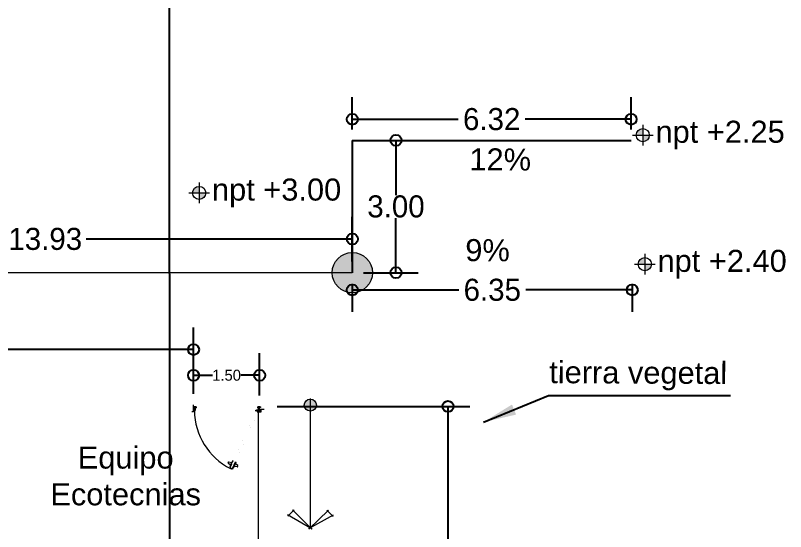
# Model space of a CAD drawing. Header units: millimetres. Extents: x 744843 to 745492, y 2520966 to 2521458.
# Drawn here: x 745469.05 to 745486.52, y 2521089.73 to 2521101.43 of the extents above; entities that cross this region are included whole.
import ezdxf

# ---------------------------------------------------------------- set-up
doc = ezdxf.new("R2010")
doc.units = ezdxf.units.MM
doc.header["$PDMODE"] = 35
doc.header["$PDSIZE"] = 1
for name, color, linetype, lineweight in [('A-Columnas_Secun', 74, 'Continuous', 20), ('A_Escaleras', 52, 'Continuous', 20), ('A_Muros_Bajos', 31, 'Continuous', 20), ('A_Niveles', 1, 'Continuous', 20), ('A_Puertas', 8, 'Continuous', 0), ('A_Textos', 4, 'Continuous', 20)]:
    doc.layers.add(name, color=color, linetype=linetype, lineweight=lineweight)
for name, color, linetype in [('A_Ejes', 8, 'Continuous'), ('A_Vialidad_Banqueta', 55, 'Continuous'), ('cotas auxiliares', 7, 'Continuous')]:
    doc.layers.add(name, color=color, linetype=linetype)
doc.styles.add('Arial', font='arial.ttf', dxfattribs={"height": 1})
doc.dimstyles.new('Cotas Interiores', dxfattribs={"dimtxt": 1, "dimasz": 0.75, "dimexe": 0.25, "dimexo": 1, "dimgap": 0.01, "dimtad": 1, "dimzin": 4, "dimdsep": 46, "dimtxsty": 'Arial', "dimblk": 'OPEN90', "dimcen": 2.5, "dimclrd": 256, "dimclre": 256, "dimclrt": 4, "dimazin": 1, "dimtfac": 1, "dimtmove": 0, "dimatfit": 3, "dimfxl": 1.25, "dimarcsym": 0})
doc.dimstyles.new('EJES', dxfattribs={"dimtxt": 0.25, "dimasz": 0.25, "dimexe": 0.5, "dimexo": 0.25, "dimgap": 0.01, "dimtad": 0, "dimtih": 1, "dimtoh": 1, "dimzin": 4, "dimdsep": 46, "dimtxsty": 'Standard', "dimblk": 'ORIGIN', "dimcen": 0.09, "dimclrd": 8, "dimclre": 8, "dimclrt": 4, "dimadec": 1, "dimazin": 0, "dimtfac": 1, "dimtofl": 0, "dimtmove": 2, "dimatfit": 3, "dimfxl": 0.15, "dimtolj": 1, "dimtzin": 0, "dimlwd": -1, "dimlwe": -1, "dimarcsym": 0})

# ---------------------------------------------------------------- blocks, each defined once
blk = doc.blocks.new('Flecha_3')
at = {"layer": 'A_Escaleras'}
for p, q in [((-0.1511, 0.1379), (-0.0979, 0.191)), ((0.0121, -0.0122), (-0.151, 0.1525)), ((-0.1104, 0.1926), (0.0086, -0.0149)), ((0.0121, 0.0122), (-0.151, -0.1525)), ((-0.1104, -0.1926), (0.0086, 0.0149)), ((-0.1511, -0.1379), (-0.0979, -0.191))]:
    blk.add_line(p, q, dxfattribs=at)
blk = doc.blocks.new('_Origin')
at = {"color": 0, "linetype": 'ByBlock', "lineweight": -2}
blk.add_line((0, 0), (-1, 0), dxfattribs=at)
blk.add_circle((0, 0), 0.5, dxfattribs=at)
blk = doc.blocks.new('*D305')
at = {"layer": 'cotas auxiliares', "color": 8, "transparency": 16777216}
for p, q in [((745462.822, 2521092.815), (745462.822, 2521094.355)), ((745473.089, 2521093.325), (745473.089, 2521094.355)), ((745463.072, 2521093.855), (745467.508, 2521093.855)), ((745472.839, 2521093.855), (745468.403, 2521093.855))]:
    blk.add_line(p, q, dxfattribs=at)
at = {"layer": 'Defpoints', "color": 0, "transparency": 16777216}
for p in [(745473.089, 2521093.855), (745473.089, 2521093.075), (745462.822, 2521092.565)]:
    blk.add_point(p, dxfattribs=at)
at = {"layer": 'cotas auxiliares', "color": 8, "transparency": 16777216, "xscale": 0.25, "yscale": 0.25, "zscale": 0.25, "rotation": 180}
blk.add_blockref('_Origin', (745462.822, 2521093.855), dxfattribs=at)
at = {"layer": 'cotas auxiliares', "color": 8, "transparency": 16777216, "xscale": 0.25, "yscale": 0.25, "zscale": 0.25}
blk.add_blockref('_Origin', (745473.089, 2521093.855), dxfattribs=at)
at = {"layer": 'cotas auxiliares', "color": 4, "transparency": 16777216, "insert": (745467.956, 2521093.855), "char_height": 0.25, "attachment_point": 5}
blk.add_mtext('\\A1;10.27', dxfattribs=at)
blk = doc.blocks.new('puerta 100')
at = {"layer": 'A_Puertas'}
for p, q in [((0.339, 0.869), (0.332, 0.853)), ((0.333, 0.849), (0.37, 0.824)), ((0.342, 0.87), (0.386, 0.861)), ((0.402, 0.886), (0.363, 0.795)), ((0.39, 0.869), (0.367, 0.815)), ((0.408, 0.883), (0.368, 0.793)), ((0.402, 0.886), (0.39, 0.869)), ((0.408, 0.883), (0.402, 0.886)), ((0.449, 0.865), (0.409, 0.775)), ((0.412, 0.888), (0.41, 0.889)), ((0.445, 0.845), (0.421, 0.791)), ((0.443, 0.868), (0.423, 0.822)), ((0.479, 0.811), (0.441, 0.837)), ((0.449, 0.865), (0.443, 0.868)), ((0.444, 0.872), (0.445, 0.872)), ((0.449, 0.865), (0.445, 0.845)), ((0.363, 0.795), (0.367, 0.815)), ((0.368, 0.793), (0.363, 0.795)), ((0.404, 0.777), (0.409, 0.775)), ((0.409, 0.775), (0.421, 0.791)), ((0.469, 0.789), (0.425, 0.8)), ((0.48, 0.808), (0.473, 0.791)), ((0, 0.001), (0, -0.055)), ((0.008, 0.004), (0.008, 0.002)), ((0.008, 0.001), (0.008, -0.03)), ((0.009, 0.003), (0.009, 0.002)), ((0.009, 0.001), (0.009, -0.03)), ((0.016, 0.008), (0.047, -0.005)), ((0.016, 0.006), (0.046, -0.006)), ((0.026, 0.027), (0.02, 0.012)), ((0.021, 0.012), (0.024, 0.019)), ((0.024, 0.02), (0.027, 0.027)), ((0.031, 0.017), (0.024, 0.02)), ((0.024, 0.019), (0.03, 0.016)), ((0.03, 0.016), (0.025, 0.005)), ((0.025, 0.005), (0.046, -0.004)), ((0.027, 0.027), (0.026, 0.027)), ((0.027, 0.027), (0.026, 0.027)), ((0.027, 0.008), (0.031, 0.017)), ((0.047, -0.001), (0.027, 0.008)), ((0.046, -0.004), (0.051, 0.007)), ((0.051, 0.008), (0.047, -0.001)), ((0.057, 0.006), (0.051, 0.008)), ((0.051, 0.007), (0.057, 0.005)), ((0.057, 0.005), (0.054, -0.002)), ((0.055, -0.003), (0.061, 0.012)), ((0.06, 0.012), (0.057, 0.006)), ((0.06, 0.012), (0.062, 0.012)), ((0.061, 0.012), (0.06, 0.012)), ((1, 0.001), (1, -0.055)), ((0.008, -0.03), (0.008, -0.03)), ((0.008, -0.03), (0.009, -0.03)), ((0.009, -0.03), (0.009, -0.03)), ((0.046, -0.006), (0.047, -0.005)), ((0.047, -0.005), (0.047, -0.005))]:
    blk.add_line(p, q, dxfattribs=at)
at = {"layer": 'A_Puertas', "const_width": 0.000051}
for points in [[(0.023, 0.014), (0.022, 0.011, -1), (0.02, 0.012), (0.404, 0.873), (0.416, 0.902, -1), (0.418, 0.901), (0.417, 0.899), (0.417, 0.898), (0.419, 0.901, 1), (0.416, 0.902), (0.403, 0.873), (0.019, 0.012, 1), (0.022, 0.011), (0.023, 0.014)], [(0.054, 0), (0.053, -0.003, 1), (0.055, -0.003), (0.439, 0.858), (0.451, 0.887, 1), (0.449, 0.888), (0.448, 0.885), (0.448, 0.885), (0.449, 0.888, -1), (0.452, 0.887), (0.439, 0.858), (0.055, -0.004, -1), (0.052, -0.002), (0.054, 0)]]:
    blk.add_lwpolyline(points, format="xyb", close=True, dxfattribs=at)
at = {"layer": 'A_Puertas'}
for points in [[(0.444, 0.891), (0.424, 0.9), (0.42, 0.89), (0.413, 0.893), (0.411, 0.887), (0.41, 0.887), (0.416, 0.902, -2.414214), (0.417, 0.901), (0.414, 0.894), (0.42, 0.892), (0.425, 0.905), (0.426, 0.904), (0.425, 0.903), (0.445, 0.894), (0.446, 0.896), (0.447, 0.895), (0.441, 0.882), (0.447, 0.88), (0.45, 0.886, -2.414214), (0.451, 0.887), (0.445, 0.872), (0.444, 0.872), (0.447, 0.879), (0.44, 0.882)], [(-0.015, -0.007), (-0.015, 0.001, -0.414214), (-0.014, 0.002), (0.009, 0.002, -0.414214), (0.01, 0.001), (0.01, -0.039, 0.414214), (0.011, -0.04), (0.023, -0.04, -0.414214), (0.024, -0.041), (0.024, -0.055, -0.414214), (0.023, -0.056), (-0.014, -0.056, -0.414214), (-0.015, -0.055), (-0.015, -0.047), (-0.014, -0.047), (-0.014, -0.055, 0.414214), (-0.014, -0.055), (0.023, -0.055, 0.414214), (0.024, -0.055), (0.024, -0.041, 0.414214), (0.023, -0.041), (0.011, -0.041, -0.414214), (0.009, -0.039), (0.009, 0.001, 0.414214), (0.009, 0.001), (-0.014, 0.001, 0.414214), (-0.014, 0.001), (-0.014, -0.007)], [(1.015, -0.007), (1.015, 0.001, 0.414214), (1.014, 0.002), (0.991, 0.002, 0.414214), (0.99, 0.001), (0.99, -0.039, -0.414214), (0.989, -0.04), (0.977, -0.04, 0.414214), (0.976, -0.041), (0.976, -0.055, 0.414214), (0.977, -0.056), (1.014, -0.056, 0.414214), (1.015, -0.055), (1.015, -0.047), (1.014, -0.047), (1.014, -0.055, -0.414214), (1.014, -0.055), (0.977, -0.055, -0.414214), (0.976, -0.055), (0.976, -0.041, -0.414214), (0.977, -0.041), (0.989, -0.041, 0.414214), (0.991, -0.039), (0.991, 0.001, -0.414214), (0.991, 0.001), (1.014, 0.001, -0.414214), (1.014, 0.001), (1.014, -0.007)]]:
    blk.add_lwpolyline(points, format="xyb", close=True, dxfattribs=at)
blk.add_circle((0.011, 0.007), 0.00206, dxfattribs=at)
for centre, radius, start, end in [((0.335, 0.851), 0.00361, 160.494, 235.1824), ((0.341, 0.868), 0.00255, 77.5154, 158.651), ((-0.013, -0.007), 1.013, 0.5148, 63.0151), ((0.469, 0.793), 0.00361, 257.7899, 332.4783), ((0.477, 0.809), 0.00255, 334.3213, 55.4569), ((0.011, 0.007), 0.00515, 246.3532, 229.4548), ((0.021, 0.011), 0.00103, 156.4861, 66.4861), ((0.054, -0.003), 0.00103, 66.4861, 336.4861)]:
    blk.add_arc(centre, radius, start, end, dxfattribs=at)
blk = doc.blocks.new('*D309')
at = {"layer": 'cotas auxiliares', "color": 8, "transparency": 16777216}
for p, q in [((745473.089, 2521092.848), (745473.089, 2521093.772)), ((745474.589, 2521092.815), (745474.589, 2521093.772)), ((745473.339, 2521093.272), (745473.517, 2521093.272)), ((745474.339, 2521093.272), (745474.162, 2521093.272))]:
    blk.add_line(p, q, dxfattribs=at)
at = {"layer": 'Defpoints', "color": 0, "transparency": 16777216}
for p in [(745474.589, 2521093.272), (745473.089, 2521092.598), (745474.589, 2521092.565)]:
    blk.add_point(p, dxfattribs=at)
at = {"layer": 'cotas auxiliares', "color": 8, "transparency": 16777216, "xscale": 0.25, "yscale": 0.25, "zscale": 0.25, "rotation": 180}
blk.add_blockref('_Origin', (745473.089, 2521093.272), dxfattribs=at)
at = {"layer": 'cotas auxiliares', "color": 8, "transparency": 16777216, "xscale": 0.25, "yscale": 0.25, "zscale": 0.25}
blk.add_blockref('_Origin', (745474.589, 2521093.272), dxfattribs=at)
at = {"layer": 'cotas auxiliares', "color": 4, "transparency": 16777216, "insert": (745473.839, 2521093.272), "char_height": 0.25, "attachment_point": 5}
blk.add_mtext('\\A1;1.50', dxfattribs=at)
blk = doc.blocks.new('*D307')
at = {"layer": 'cotas auxiliares', "color": 8, "transparency": 16777216}
for p, q in [((745474.989, 2521092.565), (745479.36, 2521092.565)), ((745478.86, 2521092.315), (745478.86, 2521086.993)), ((745478.86, 2521081.401), (745478.86, 2521086.723)), ((745474.989, 2521081.151), (745479.36, 2521081.151))]:
    blk.add_line(p, q, dxfattribs=at)
at = {"layer": 'Defpoints', "color": 0, "transparency": 16777216}
for p in [(745474.739, 2521092.565), (745474.739, 2521081.151), (745478.86, 2521081.151)]:
    blk.add_point(p, dxfattribs=at)
at = {"layer": 'cotas auxiliares', "color": 8, "transparency": 16777216, "xscale": 0.25, "yscale": 0.25, "zscale": 0.25}
for p, rotation in [((745478.86, 2521092.565), 90), ((745478.86, 2521081.151), 270)]:
    blk.add_blockref('_Origin', p, dxfattribs=dict(at, rotation=rotation))
at = {"layer": 'cotas auxiliares', "color": 4, "transparency": 16777216, "insert": (745478.86, 2521086.858), "char_height": 0.25, "attachment_point": 5}
blk.add_mtext('\\A1;11.41', dxfattribs=at)
blk = doc.blocks.new('niveles')
at = {"layer": 'A_Niveles'}
h = blk.add_hatch(color=256, dxfattribs=at)
h.paths.add_polyline_path([(-0.438, 0.174), (-0.289, 0.174), (-0.289, 0.323, 0.414214)])
h.paths.add_polyline_path([(-0.14, 0.174), (-0.289, 0.174), (-0.289, 0.025, 0.414214)])
for p, q in [((-0.289, 0.409), (-0.289, -0.061)), ((-0.525, 0.174), (-0.054, 0.174)), ((-0.479, 0.174), (-0.094, 0.174))]:
    blk.add_line(p, q, dxfattribs=at)
blk.add_circle((-0.289, 0.174), 0.149, dxfattribs=at)
at = {"layer": 'A_Textos', "ltscale": 0.0065, "width": 1.2}
blk.add_attdef('NIVEL', (0, 0), '', height=0.3, dxfattribs=at)
blk = doc.blocks.new('*D320')
at = {"layer": 'cotas auxiliares', "color": 8, "transparency": 16777216}
for p, q in [((745462.76, 2521095.849), (745462.76, 2521096.862)), ((745476.691, 2521095.849), (745476.691, 2521096.862)), ((745463.01, 2521096.362), (745468.799, 2521096.362)), ((745476.441, 2521096.362), (745470.653, 2521096.362))]:
    blk.add_line(p, q, dxfattribs=at)
at = {"layer": 'Defpoints', "color": 0, "transparency": 16777216}
for p in [(745476.691, 2521096.362), (745462.76, 2521095.599), (745476.691, 2521095.599)]:
    blk.add_point(p, dxfattribs=at)
at = {"layer": 'cotas auxiliares', "color": 8, "transparency": 16777216, "xscale": 0.25, "yscale": 0.25, "zscale": 0.25, "rotation": 180}
blk.add_blockref('_Origin', (745462.76, 2521096.362), dxfattribs=at)
at = {"layer": 'cotas auxiliares', "color": 8, "transparency": 16777216, "xscale": 0.25, "yscale": 0.25, "zscale": 0.25}
blk.add_blockref('_Origin', (745476.691, 2521096.362), dxfattribs=at)
at = {"layer": 'cotas auxiliares', "color": 4, "transparency": 16777216, "insert": (745469.726, 2521096.362), "char_height": 0.5, "attachment_point": 5}
blk.add_mtext('\\A1;13.93', dxfattribs=at)
blk = doc.blocks.new('*D313')
at = {"layer": 'cotas auxiliares', "color": 8, "transparency": 16777216}
for p, q in [((745476.941, 2521098.599), (745478.181, 2521098.599)), ((745477.681, 2521098.349), (745477.681, 2521097.359)), ((745477.681, 2521095.849), (745477.681, 2521096.839)), ((745476.941, 2521095.599), (745478.181, 2521095.599))]:
    blk.add_line(p, q, dxfattribs=at)
at = {"layer": 'Defpoints', "color": 0, "transparency": 16777216}
for p in [(745476.691, 2521098.599), (745477.681, 2521098.599), (745476.691, 2521095.599)]:
    blk.add_point(p, dxfattribs=at)
at = {"layer": 'cotas auxiliares', "color": 8, "transparency": 16777216, "xscale": 0.25, "yscale": 0.25, "zscale": 0.25}
for p, rotation in [((745477.681, 2521098.599), 90), ((745477.681, 2521095.599), 270)]:
    blk.add_blockref('_Origin', p, dxfattribs=dict(at, rotation=rotation))
at = {"layer": 'cotas auxiliares', "color": 4, "transparency": 16777216, "insert": (745477.681, 2521097.099), "char_height": 0.5, "attachment_point": 5}
blk.add_mtext('\\A1;3.00', dxfattribs=at)
blk = doc.blocks.new('*D314')
at = {"layer": 'cotas auxiliares', "color": 8, "transparency": 16777216}
for p, q in [((745476.691, 2521098.849), (745476.691, 2521099.579)), ((745483.016, 2521098.849), (745483.016, 2521099.579)), ((745476.941, 2521099.079), (745479.093, 2521099.079)), ((745482.766, 2521099.079), (745480.613, 2521099.079))]:
    blk.add_line(p, q, dxfattribs=at)
at = {"layer": 'Defpoints', "color": 0, "transparency": 16777216}
for p in [(745483.016, 2521099.079), (745476.691, 2521098.599), (745483.016, 2521098.599)]:
    blk.add_point(p, dxfattribs=at)
at = {"layer": 'cotas auxiliares', "color": 8, "transparency": 16777216, "xscale": 0.25, "yscale": 0.25, "zscale": 0.25, "rotation": 180}
blk.add_blockref('_Origin', (745476.691, 2521099.079), dxfattribs=at)
at = {"layer": 'cotas auxiliares', "color": 8, "transparency": 16777216, "xscale": 0.25, "yscale": 0.25, "zscale": 0.25}
blk.add_blockref('_Origin', (745483.016, 2521099.079), dxfattribs=at)
at = {"layer": 'cotas auxiliares', "color": 4, "transparency": 16777216, "insert": (745479.853, 2521099.079), "char_height": 0.5, "attachment_point": 5}
blk.add_mtext('\\A1;6.32', dxfattribs=at)
blk = doc.blocks.new('*D322')
at = {"layer": 'cotas auxiliares', "color": 8, "transparency": 16777216}
for p, q in [((745476.691, 2521095.349), (745476.691, 2521094.708)), ((745483.04, 2521095.349), (745483.04, 2521094.708)), ((745476.941, 2521095.208), (745479.106, 2521095.208)), ((745482.79, 2521095.208), (745480.626, 2521095.208))]:
    blk.add_line(p, q, dxfattribs=at)
at = {"layer": 'Defpoints', "color": 0, "transparency": 16777216}
for p in [(745476.691, 2521095.599), (745483.04, 2521095.599), (745483.04, 2521095.208)]:
    blk.add_point(p, dxfattribs=at)
at = {"layer": 'cotas auxiliares', "color": 8, "transparency": 16777216, "xscale": 0.25, "yscale": 0.25, "zscale": 0.25, "rotation": 180}
blk.add_blockref('_Origin', (745476.691, 2521095.208), dxfattribs=at)
at = {"layer": 'cotas auxiliares', "color": 8, "transparency": 16777216, "xscale": 0.25, "yscale": 0.25, "zscale": 0.25}
blk.add_blockref('_Origin', (745483.04, 2521095.208), dxfattribs=at)
at = {"layer": 'cotas auxiliares', "color": 4, "transparency": 16777216, "insert": (745479.866, 2521095.208), "char_height": 0.5, "attachment_point": 5}
blk.add_mtext('\\A1;6.35', dxfattribs=at)
blk = doc.blocks.new('_Open90')
at = {"color": 0, "linetype": 'ByBlock', "lineweight": -2}
for p, q in [((-0.5, 0.5), (0, 0)), ((0, 0), (-1, 0)), ((0, 0), (-0.5, -0.5))]:
    blk.add_line(p, q, dxfattribs=at)

msp = doc.modelspace()

# ---------------------------------------------------------------- hatches: boundary and pattern name
at = {"layer": 'A-Columnas_Secun'}
msp.add_hatch(color=256, dxfattribs=at).paths.add_polyline_path([(745474.615, 2521092.435), (745474.552, 2521092.435), (745474.552, 2521092.498), (745474.615, 2521092.498)])
at = {"layer": 'A_Escaleras'}
msp.add_hatch(color=256, dxfattribs=at).paths.add_polyline_path([(745475.813, 2521092.712, 1), (745475.665, 2521092.48, 1)])
at = {"layer": 'A_Textos'}
h = msp.add_hatch(color=30, dxfattribs=at)
edge = h.paths.add_edge_path()
edge.add_arc((745476.691, 2521095.599), 0.457, 0, 360)

# ---------------------------------------------------------------- linework, layer by layer
at = {"layer": 'A-Columnas_Secun', "elevation": 0.927}
msp.add_lwpolyline([(745474.615, 2521092.435), (745474.552, 2521092.435), (745474.552, 2521092.498), (745474.615, 2521092.498)], close=True, dxfattribs=at)
at = {"layer": 'A_Ejes'}
msp.add_line((745472.552, 2521057.851), (745472.539, 2521173.138), dxfattribs=at)
at = {"layer": 'A_Escaleras', "ltscale": 0.0065}
msp.add_line((745475.739, 2521089.811, 0), (745475.739, 2521092.742, 0), dxfattribs=at)
at = {"layer": 'A_Escaleras'}
msp.add_circle((745475.739, 2521092.596, 0), 0.137, dxfattribs=at)
at = {"layer": 'A_Muros_Bajos', "color": 8, "ltscale": 0.0065}
for p, q in [((745473.089, 2521092.445), (745473.089, 2521092.598)), ((745473.089, 2521092.445), (745473.05, 2521092.445)), ((745474.691, 2521092.498, 0.927), (745474.541, 2521092.498, 0.927))]:
    msp.add_line(p, q, dxfattribs=at)
at = {"layer": 'A_Muros_Bajos', "color": 8, "ltscale": 0.0065, "elevation": 0.927}
msp.add_lwpolyline([(745474.552, 2521092.498), (745474.552, 2521081.224), (745462.774, 2521081.224)], dxfattribs=at)
at = {"layer": 'A_Textos', "color": 30}
msp.add_line((745476.691, 2521095.599, 0.927), (745462.76, 2521095.599, 0.927), dxfattribs=at)
msp.add_circle((745476.691, 2521095.599, 0.927), 0.457, dxfattribs=at)
at = {"layer": 'A_Vialidad_Banqueta'}
msp.add_line((745476.691, 2521098.599, 0.927), (745483.016, 2521098.599, 0.927), dxfattribs=at)
at = {"layer": 'cotas auxiliares'}
msp.add_line((745476.691, 2521098.599, 0.927), (745476.691, 2521095.599, 0.927), dxfattribs=at)

# ---------------------------------------------------------------- block references
at = {"layer": 'A_Escaleras', "xscale": -2.686127701185526, "yscale": 2.686127700842917, "zscale": 2.686127701114553, "rotation": 89.44824955898513}
msp.add_blockref('Flecha_3', (745475.739, 2521089.811, 0), dxfattribs=at)
at = {"layer": 'A_Puertas', "xscale": 1.472809012164362, "yscale": 1.472809012047946, "zscale": 1.472809011793238, "rotation": 180}
msp.add_blockref('puerta 100', (745474.583, 2521092.474), dxfattribs=at)
at = {"layer": 'A_Textos'}
ref = msp.add_blockref('niveles', (745483.568, 2521098.545, 0.927), dxfattribs=at)
ref.add_attrib('NIVEL', 'npt +2.25', (745483.568, 2521098.545, 0.927), dxfattribs={"ltscale": 0.0065, "height": 0.5, "style": 'Arial'})
ref = msp.add_blockref('niveles', (745473.507, 2521097.234, 0.927), dxfattribs=at)
ref.add_attrib('NIVEL', 'npt +3.00', (745473.507, 2521097.234, 0.927), dxfattribs={"ltscale": 0.0065, "height": 0.5, "style": 'Arial'})
ref = msp.add_blockref('niveles', (745483.614, 2521095.617, 0.927), dxfattribs=at)
ref.add_attrib('NIVEL', 'npt +2.40', (745483.614, 2521095.617, 0.927), dxfattribs={"ltscale": 0.0065, "height": 0.5, "style": 'Arial'})

# ---------------------------------------------------------------- texts
at = {"layer": 'A_Textos', "char_height": 0.5, "width": 7.99367, "attachment_point": 1, "rotation": 359.7159, "style": 'Arial'}
for s, insert in [('12%', (745479.349, 2521098.421, 0.927)), ('9{\\fArial|b0|i0|c238|p34;%}', (745479.255, 2521096.361, 0.927)), ('tierra vegetal', (745481.159, 2521093.593, 6.257))]:
    msp.add_mtext(s, dxfattribs=dict(at, insert=insert))
at = {"layer": 'A_Textos', "ltscale": 0.1, "insert": (745471.55, 2521091.656, 0), "char_height": 0.5, "width": 6.95823, "attachment_point": 2, "style": 'Arial'}
msp.add_mtext('Equipo \\PEcotecnias', dxfattribs=at)

# ---------------------------------------------------------------- dimensions: what is measured, and where the dimension line sits
at = {"layer": 'cotas auxiliares'}
for base, p1, p2, override, picture, middle in [((745483.0155, 2521099.0786, 0.9267), (745476.6914, 2521098.5989, 0.9267), (745483.0155, 2521098.5989, 0.9267), {"dimtxt": 0.5, "dimarcsym": 1}, '*D314', (745479.8534, 2521099.0786, 0.9267)), ((745476.691, 2521096.362, 0.927), (745462.76, 2521095.599, 0.927), (745476.691, 2521095.599, 0.927), {"dimtxt": 0.5, "dimarcsym": 1}, '*D320', (745469.726, 2521096.362, 0.927)), ((745483.04, 2521095.208, 0.927), (745476.691, 2521095.599, 0.927), (745483.04, 2521095.599, 0.927), {"dimtxt": 0.5, "dimarcsym": 1}, '*D322', (745479.866, 2521095.208, 0.927)), ((745473.089, 2521093.855), (745462.822, 2521092.565), (745473.089, 2521093.075), {"dimarcsym": 1}, '*D305', (745467.956, 2521093.855)), ((745474.589, 2521093.272), (745473.089, 2521092.598), (745474.589, 2521092.565), {"dimarcsym": 1}, '*D309', (745473.839, 2521093.272))]:
    dim = msp.add_linear_dim(base=base, p1=p1, p2=p2, dimstyle='EJES', override=override, dxfattribs=at)
    dim.commit()
    dim.dimension.update_dxf_attribs({"geometry": picture, "text_midpoint": middle})
for base, p1, p2, override, picture, middle in [((745477.681, 2521098.599, 0.927), (745476.691, 2521095.599, 0.927), (745476.691, 2521098.599, 0.927), {"dimtxt": 0.5, "dimarcsym": 1}, '*D313', (745477.681, 2521097.099, 0.927)), ((745478.86, 2521081.151), (745474.739, 2521092.565), (745474.739, 2521081.151), {"dimarcsym": 1}, '*D307', (745478.86, 2521086.858))]:
    dim = msp.add_linear_dim(base=base, p1=p1, p2=p2, angle=90, dimstyle='EJES', override=override, dxfattribs=at)
    dim.commit()
    dim.dimension.update_dxf_attribs({"geometry": picture, "text_midpoint": middle})

# ---------------------------------------------------------------- leaders
msp.add_leader([(745479.666, 2521092.21, 6.257), (745481.139, 2521092.813, 6.257), (745485.272, 2521092.813, 6.257)], dimstyle='Cotas Interiores', override={"dimtad": 0, "dimdsep": 44, "dimadec": 8})

doc.saveas('drawing.dxf')
